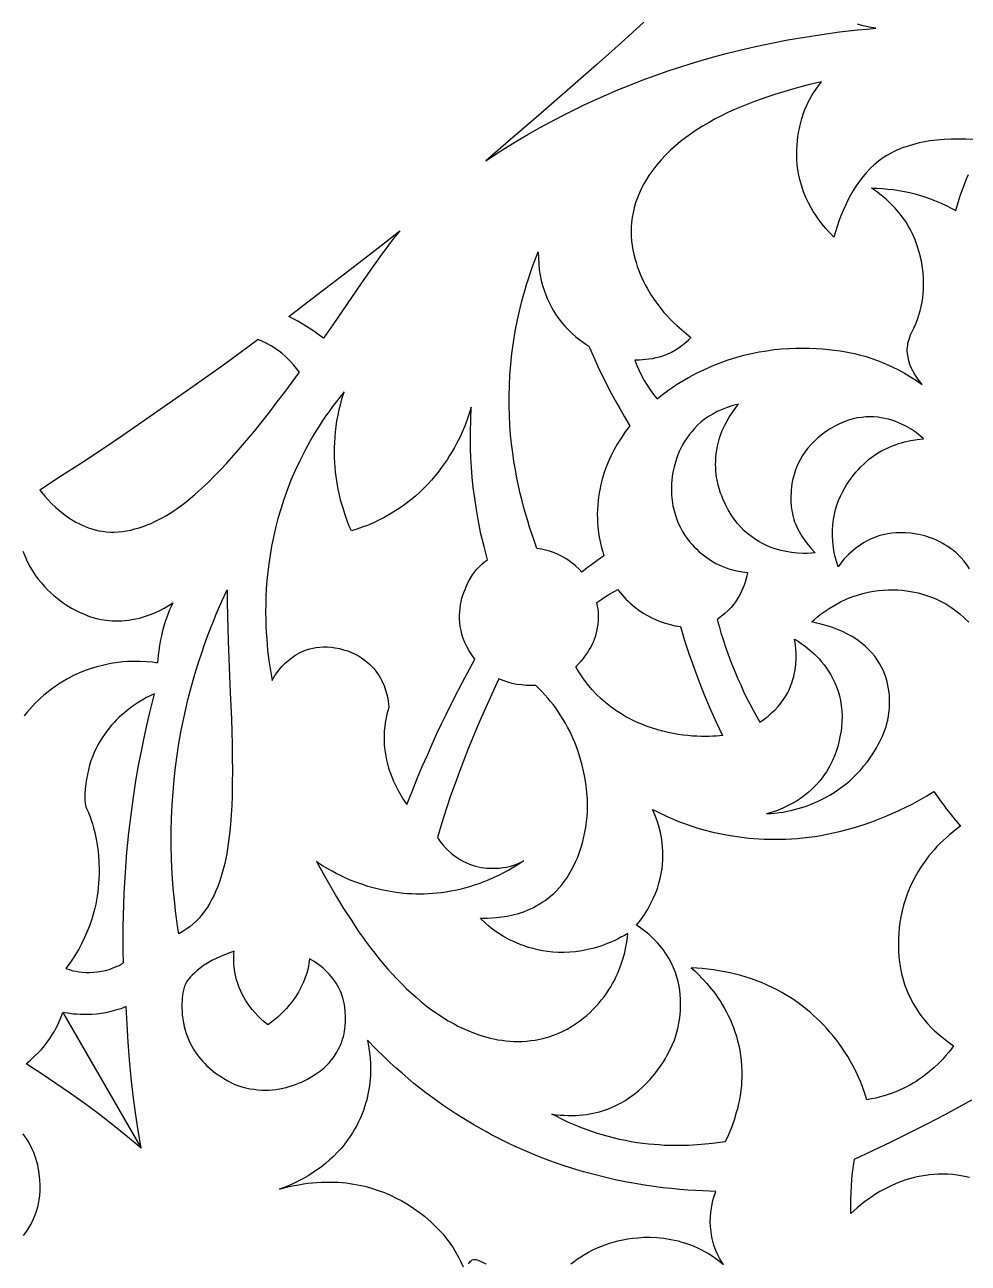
# Model space of a CAD drawing. Extents: x -570 to 570, y -570 to 570.
# Drawn here: x 205.7 to 283.7, y -382.6 to -280.2 of the extents above; entities that cross this region are included whole.
import ezdxf

# ---------------------------------------------------------------- set-up
doc = ezdxf.new("R2010")
doc.units = 0
doc.layers.add('LAYER_1', color=18, linetype='CONTINUOUS')
doc.layers.add('LAYER_2', color=174, linetype='CONTINUOUS')

msp = doc.modelspace()

# ---------------------------------------------------------------- linework, layer by layer
at = {"layer": 'LAYER_1'}
for points in [[(256.9, -280.01), (255.03, -281.71), (253, -283.52), (250.8, -285.46), (248.43, -287.52), (245.9, -289.7), (243.84, -291.46), (244.87, -290.78), (245.44, -290.42), (246.04, -290.05), (246.67, -289.67), (247.33, -289.28), (248.03, -288.88), (248.76, -288.48), (249.52, -288.07), (250.31, -287.66), (251.14, -287.25), (251.99, -286.83), (252.89, -286.42), (253.81, -286.01), (254.76, -285.6), (255.75, -285.2), (256.78, -284.8), (257.83, -284.41), (258.92, -284.03), (260.04, -283.66), (261.19, -283.3), (262.38, -282.96), (263.6, -282.63), (264.85, -282.31), (266.14, -282.01), (267.46, -281.73), (268.81, -281.47), (270.2, -281.23), (271.62, -281.01), (273.07, -280.81), (274.56, -280.64), (275.32, -280.57), (276.08, -280.5), (275.68, -280.44), (275.29, -280.36), (274.92, -280.27), (274.55, -280.16)], [(284.1, -289.7), (283.51, -289.68), (282.91, -289.66), (282.32, -289.67), (281.72, -289.7), (281.13, -289.75), (280.54, -289.82), (279.96, -289.92), (279.67, -289.98), (279.38, -290.05), (279.1, -290.13), (278.82, -290.21), (278.55, -290.3), (278.28, -290.4), (278.01, -290.5), (277.75, -290.62), (277.49, -290.74), (277.24, -290.87), (277, -291.02), (276.76, -291.17), (276.52, -291.33), (276.3, -291.5), (275.95, -291.79), (275.62, -292.1), (275.3, -292.43), (275.01, -292.78), (274.73, -293.14), (274.46, -293.52), (274.21, -293.91), (273.98, -294.31), (273.76, -294.72), (273.56, -295.14), (273.37, -295.57), (273.19, -296), (273.03, -296.44), (272.88, -296.88), (272.74, -297.32), (272.62, -297.76), (272.38, -297.53), (272.16, -297.29), (271.95, -297.06), (271.75, -296.83), (271.56, -296.59), (271.39, -296.36), (271.22, -296.12), (271.06, -295.88), (270.91, -295.65), (270.77, -295.41), (270.51, -294.94), (270.29, -294.48), (270.11, -294.01), (269.95, -293.55), (269.82, -293.1), (269.72, -292.65), (269.64, -292.21), (269.59, -291.78), (269.56, -291.36), (269.54, -290.95), (269.55, -290.56), (269.57, -290.17), (269.6, -289.8), (269.64, -289.45), (269.7, -289.11), (269.76, -288.8), (269.82, -288.5), (269.97, -287.96), (270.11, -287.51), (270.24, -287.17), (270.4, -286.8), (270.52, -286.55), (270.65, -286.31), (270.79, -286.07), (270.94, -285.83), (271.25, -285.37), (271.58, -284.93), (270.5, -285.19), (269.39, -285.48), (268.84, -285.64), (268.28, -285.81), (267.72, -285.98), (267.16, -286.17), (266.6, -286.36), (266.04, -286.56), (265.49, -286.78), (264.94, -287), (264.4, -287.23), (263.86, -287.48), (263.33, -287.73), (262.81, -288), (262.3, -288.28), (261.8, -288.57), (261.32, -288.87), (260.84, -289.19), (260.38, -289.52), (259.94, -289.86), (259.51, -290.22), (259.1, -290.59), (258.7, -290.98), (258.33, -291.38), (257.97, -291.79), (257.64, -292.22), (257.33, -292.67), (257.05, -293.13), (256.91, -293.37), (256.78, -293.61), (256.66, -293.85), (256.55, -294.1), (256.38, -294.52), (256.23, -294.93), (256.11, -295.34), (256.02, -295.75), (255.95, -296.15), (255.9, -296.55), (255.87, -296.94), (255.86, -297.33), (255.87, -297.71), (255.9, -298.09), (255.94, -298.46), (256, -298.82), (256.07, -299.17), (256.16, -299.52), (256.26, -299.86), (256.36, -300.19), (256.48, -300.51), (256.61, -300.82), (256.74, -301.12), (256.88, -301.42), (257.02, -301.7), (257.17, -301.97), (257.47, -302.47), (257.76, -302.93), (258.06, -303.34), (258.33, -303.69), (258.57, -303.98), (258.83, -304.26), (259.09, -304.54), (259.36, -304.81), (259.63, -305.07), (260.2, -305.57), (260.79, -306.06), (260.63, -306.22), (260.48, -306.38), (260.32, -306.52), (260.16, -306.66), (260, -306.78), (259.84, -306.9), (259.51, -307.11), (259.18, -307.29), (258.85, -307.44), (258.53, -307.57), (258.21, -307.67), (257.9, -307.75), (257.6, -307.82), (257.31, -307.86), (257.04, -307.89), (256.55, -307.93), (256.15, -307.94), (256.32, -308.37), (256.51, -308.79), (256.72, -309.2), (256.94, -309.61), (257.18, -310.01), (257.44, -310.39), (257.71, -310.76), (258, -311.12), (258.32, -310.87), (258.64, -310.63), (258.97, -310.39), (259.29, -310.17), (259.62, -309.95), (259.94, -309.75), (260.27, -309.55), (260.6, -309.36), (261.25, -309.01), (261.91, -308.69), (262.57, -308.4), (263.22, -308.14), (263.87, -307.91), (264.52, -307.7), (265.17, -307.53), (265.81, -307.38), (266.44, -307.25), (267.07, -307.15), (267.68, -307.06), (268.29, -307), (268.88, -306.96), (269.47, -306.94), (270.04, -306.93), (270.6, -306.94), (271.14, -306.96), (271.67, -306.99), (272.17, -307.04), (272.67, -307.1), (273.14, -307.17), (273.59, -307.24), (274.02, -307.33), (274.43, -307.42), (274.81, -307.51), (275.17, -307.61), (275.51, -307.71), (275.82, -307.81), (276.36, -308.01), (276.89, -308.23), (277.42, -308.47), (277.94, -308.73), (278.45, -309.01), (278.95, -309.3), (279.44, -309.61), (279.92, -309.93), (279.8, -309.81), (279.68, -309.66), (279.55, -309.48), (279.41, -309.28), (279.27, -309.06), (279.14, -308.82), (279.01, -308.56), (278.9, -308.28), (278.81, -307.99), (278.74, -307.68), (278.71, -307.53), (278.7, -307.37), (278.68, -307.2), (278.68, -307.04), (278.69, -306.87), (278.71, -306.7), (278.73, -306.53), (278.77, -306.36), (278.82, -306.19), (278.88, -306.02), (278.95, -305.84), (279.03, -305.67), (279.22, -305.3), (279.38, -304.93), (279.52, -304.57), (279.64, -304.21), (279.75, -303.85), (279.83, -303.49), (279.9, -303.14), (279.96, -302.78), (280, -302.44), (280.02, -302.1), (280.03, -301.76), (280.03, -301.43), (280.02, -301.1), (280, -300.78), (279.96, -300.46), (279.92, -300.16), (279.87, -299.86), (279.81, -299.56), (279.74, -299.28), (279.67, -299.01), (279.5, -298.48), (279.32, -298), (279.14, -297.56), (278.95, -297.17), (278.76, -296.82), (278.58, -296.53), (278.29, -296.12), (277.98, -295.72), (277.65, -295.35), (277.29, -294.98), (276.92, -294.64), (276.53, -294.31), (276.13, -294), (275.72, -293.72), (276.17, -293.72), (276.63, -293.75), (277.08, -293.79), (277.53, -293.84), (277.99, -293.91), (278.44, -293.99), (278.89, -294.09), (279.33, -294.2), (279.77, -294.32), (280.21, -294.46), (280.64, -294.62), (281.07, -294.78), (281.49, -294.96), (281.9, -295.15), (282.31, -295.36), (282.7, -295.57), (282.8, -295.19), (282.92, -294.81), (283.03, -294.44), (283.16, -294.06), (283.29, -293.69), (283.44, -293.32), (283.58, -292.95), (283.74, -292.59)], [(283.83, -325.17), (283.69, -324.96), (283.55, -324.76), (283.35, -324.51), (283.14, -324.27), (282.93, -324.06), (282.71, -323.85), (282.49, -323.66), (282.26, -323.49), (282.03, -323.32), (281.79, -323.18), (281.56, -323.04), (281.32, -322.92), (281.08, -322.8), (280.84, -322.7), (280.6, -322.61), (280.36, -322.53), (280.12, -322.46), (279.88, -322.4), (279.64, -322.35), (279.41, -322.31), (278.96, -322.24), (278.53, -322.21), (278.12, -322.2), (277.74, -322.21), (277.39, -322.24), (277.08, -322.28), (276.82, -322.33), (276.42, -322.43), (276.04, -322.56), (275.69, -322.7), (275.36, -322.86), (275.05, -323.03), (274.77, -323.22), (274.5, -323.4), (274.26, -323.6), (274.03, -323.79), (273.83, -323.99), (273.64, -324.18), (273.47, -324.36), (273.19, -324.71), (272.96, -325), (272.87, -324.72), (272.79, -324.46), (272.73, -324.19), (272.67, -323.93), (272.62, -323.67), (272.57, -323.42), (272.52, -322.92), (272.49, -322.44), (272.49, -321.98), (272.52, -321.53), (272.57, -321.1), (272.65, -320.68), (272.75, -320.28), (272.86, -319.9), (273, -319.53), (273.15, -319.18), (273.31, -318.85), (273.48, -318.53), (273.66, -318.23), (273.84, -317.95), (274.04, -317.68), (274.23, -317.43), (274.42, -317.19), (274.62, -316.98), (274.81, -316.78), (275.16, -316.43), (275.48, -316.15), (275.74, -315.94), (276.04, -315.73), (276.26, -315.59), (276.49, -315.46), (276.72, -315.33), (276.96, -315.22), (277.2, -315.11), (277.45, -315.01), (277.69, -314.92), (277.95, -314.83), (278.2, -314.76), (278.46, -314.69), (278.98, -314.57), (279.5, -314.48), (280.02, -314.42), (279.81, -314.23), (279.6, -314.06), (279.32, -313.86), (278.99, -313.64), (278.6, -313.41), (278.38, -313.29), (278.15, -313.18), (277.91, -313.08), (277.66, -312.98), (277.39, -312.89), (277.12, -312.81), (276.83, -312.74), (276.53, -312.69), (276.23, -312.65), (275.91, -312.62), (275.58, -312.61), (275.25, -312.62), (274.91, -312.66), (274.55, -312.71), (274.2, -312.79), (273.83, -312.9), (273.46, -313.03), (273.08, -313.19), (272.7, -313.39), (272.31, -313.61), (271.93, -313.86), (271.57, -314.13), (271.25, -314.39), (270.95, -314.67), (270.68, -314.95), (270.44, -315.24), (270.22, -315.53), (270.03, -315.82), (269.85, -316.12), (269.7, -316.41), (269.56, -316.71), (269.45, -317), (269.35, -317.29), (269.27, -317.58), (269.2, -317.86), (269.15, -318.14), (269.11, -318.41), (269.08, -318.67), (269.07, -318.92), (269.06, -319.17), (269.06, -319.62), (269.09, -320.01), (269.13, -320.34), (269.18, -320.61), (269.24, -320.88), (269.3, -321.09), (269.37, -321.3), (269.46, -321.5), (269.54, -321.7), (269.64, -321.9), (269.74, -322.1), (269.97, -322.48), (270.22, -322.84), (270.49, -323.2), (270.77, -323.53), (271.07, -323.85), (270.75, -323.88), (270.44, -323.9), (270.06, -323.9), (269.61, -323.87), (269.36, -323.85), (269.1, -323.82), (268.82, -323.78), (268.54, -323.72), (268.25, -323.66), (267.95, -323.57), (267.65, -323.48), (267.34, -323.37), (267.03, -323.24), (266.72, -323.09), (266.41, -322.92), (266.11, -322.73), (265.8, -322.51), (265.5, -322.28), (265.21, -322.02), (264.92, -321.73), (264.64, -321.42), (264.38, -321.07), (264.12, -320.7), (263.88, -320.3), (263.65, -319.87), (263.44, -319.4), (263.34, -319.15), (263.25, -318.92), (263.15, -318.61), (263.05, -318.25), (262.96, -317.83), (262.92, -317.6), (262.89, -317.36), (262.87, -317.1), (262.85, -316.84), (262.84, -316.56), (262.85, -316.27), (262.86, -315.98), (262.89, -315.67), (262.94, -315.36), (263, -315.04), (263.07, -314.71), (263.17, -314.38), (263.28, -314.04), (263.42, -313.7), (263.58, -313.35), (263.76, -313), (263.97, -312.64), (264.2, -312.28), (264.46, -311.92), (264.74, -311.56), (264.26, -311.68), (263.8, -311.83), (263.38, -312), (262.98, -312.18), (262.6, -312.38), (262.25, -312.6), (261.93, -312.82), (261.63, -313.06), (261.35, -313.31), (261.09, -313.57), (260.86, -313.84), (260.64, -314.11), (260.45, -314.38), (260.27, -314.66), (260.11, -314.93), (259.97, -315.21), (259.84, -315.48), (259.73, -315.75), (259.63, -316.01), (259.54, -316.27), (259.4, -316.75), (259.31, -317.18), (259.24, -317.55), (259.21, -317.84), (259.18, -318.16), (259.18, -318.64), (259.2, -319.1), (259.25, -319.54), (259.31, -319.96), (259.4, -320.36), (259.51, -320.74), (259.63, -321.1), (259.78, -321.45), (259.93, -321.77), (260.1, -322.08), (260.28, -322.37), (260.47, -322.64), (260.66, -322.89), (260.87, -323.13), (261.07, -323.36), (261.28, -323.56), (261.49, -323.76), (261.71, -323.94), (261.91, -324.1), (262.12, -324.25), (262.51, -324.51), (262.87, -324.72), (263.19, -324.88), (263.44, -324.99), (263.72, -325.1), (263.93, -325.17), (264.15, -325.24), (264.59, -325.34), (265.04, -325.43), (265.48, -325.49), (265.4, -325.85), (265.28, -326.27), (265.2, -326.51), (265.1, -326.76), (264.99, -327.02), (264.86, -327.28), (264.71, -327.55), (264.54, -327.82), (264.35, -328.09), (264.13, -328.36), (263.88, -328.62), (263.61, -328.87), (263.31, -329.12), (262.97, -329.35), (263.12, -329.9), (263.28, -330.46), (263.46, -331.01), (263.64, -331.55), (263.82, -332.1), (264.02, -332.64), (264.23, -333.18), (264.45, -333.72), (264.67, -334.25), (264.91, -334.77), (265.15, -335.3), (265.4, -335.82), (265.66, -336.33), (265.93, -336.84), (266.21, -337.34), (266.49, -337.84), (266.85, -337.6), (267.18, -337.34), (267.47, -337.08), (267.75, -336.82), (268, -336.55), (268.22, -336.27), (268.42, -336), (268.61, -335.72), (268.77, -335.44), (268.91, -335.16), (269.03, -334.88), (269.14, -334.6), (269.23, -334.33), (269.3, -334.06), (269.36, -333.8), (269.41, -333.54), (269.45, -333.29), (269.48, -333.04), (269.5, -332.58), (269.5, -332.17), (269.48, -331.8), (269.44, -331.49), (269.4, -331.25), (269.36, -330.99), (269.65, -331.16), (269.91, -331.33), (270.23, -331.56), (270.6, -331.86), (270.79, -332.02), (270.99, -332.21), (271.19, -332.41), (271.39, -332.62), (271.6, -332.85), (271.8, -333.1), (271.99, -333.37), (272.18, -333.64), (272.36, -333.94), (272.53, -334.25), (272.69, -334.58), (272.83, -334.93), (272.96, -335.29), (273.07, -335.67), (273.16, -336.06), (273.22, -336.47), (273.27, -336.9), (273.29, -337.35), (273.28, -337.82), (273.23, -338.3), (273.2, -338.55), (273.16, -338.8), (273.11, -339.06), (273.06, -339.32), (273, -339.6), (272.93, -339.86), (272.83, -340.19), (272.69, -340.57), (272.5, -341), (272.4, -341.22), (272.27, -341.46), (272.14, -341.7), (271.99, -341.94), (271.82, -342.19), (271.64, -342.44), (271.44, -342.69), (271.22, -342.94), (270.99, -343.19), (270.74, -343.44), (270.47, -343.68), (270.17, -343.91), (269.86, -344.14), (269.53, -344.36), (269.17, -344.57), (268.79, -344.77), (268.39, -344.96), (267.96, -345.13), (267.5, -345.29), (267.03, -345.43), (267.38, -345.4), (267.73, -345.37), (268.08, -345.32), (268.41, -345.27), (268.74, -345.2), (269.05, -345.14), (269.36, -345.06), (269.67, -344.98), (269.96, -344.89), (270.25, -344.8), (270.53, -344.7), (270.8, -344.59), (271.32, -344.37), (271.82, -344.13), (272.28, -343.87), (272.72, -343.59), (273.14, -343.31), (273.52, -343.01), (273.89, -342.71), (274.22, -342.4), (274.54, -342.08), (274.83, -341.77), (275.1, -341.45), (275.35, -341.14), (275.57, -340.83), (275.78, -340.53), (275.96, -340.24), (276.13, -339.96), (276.28, -339.69), (276.41, -339.44), (276.63, -338.99), (276.78, -338.63), (276.92, -338.23), (277, -337.94), (277.06, -337.67), (277.13, -337.32), (277.18, -336.91), (277.2, -336.68), (277.21, -336.44), (277.22, -336.19), (277.21, -335.93), (277.2, -335.66), (277.17, -335.38), (277.13, -335.09), (277.08, -334.8), (277.01, -334.5), (276.93, -334.2), (276.82, -333.9), (276.7, -333.6), (276.56, -333.3), (276.39, -332.99), (276.2, -332.7), (275.99, -332.4), (275.75, -332.11), (275.48, -331.83), (275.19, -331.55), (274.86, -331.28), (274.5, -331.02), (274.11, -330.77), (273.73, -330.56), (273.33, -330.36), (272.92, -330.19), (272.5, -330.03), (272.07, -329.89), (271.64, -329.76), (271.21, -329.65), (270.78, -329.56), (271.02, -329.35), (271.26, -329.15), (271.49, -328.96), (271.73, -328.78), (271.97, -328.61), (272.21, -328.46), (272.68, -328.17), (273.16, -327.91), (273.63, -327.69), (274.09, -327.5), (274.55, -327.34), (275, -327.21), (275.44, -327.1), (275.88, -327.02), (276.3, -326.96), (276.72, -326.93), (277.12, -326.91), (277.52, -326.91), (277.9, -326.92), (278.26, -326.95), (278.61, -326.99), (278.95, -327.05), (279.27, -327.11), (279.57, -327.17), (279.85, -327.24), (280.35, -327.4), (280.77, -327.54), (281.09, -327.68), (281.43, -327.84), (281.65, -327.95), (281.86, -328.07), (282.27, -328.33), (282.66, -328.61), (283.04, -328.92), (283.4, -329.24), (283.75, -329.59)], [(205.6, -323.71), (205.77, -324.16), (205.96, -324.58), (206.17, -324.97), (206.39, -325.35), (206.62, -325.7), (206.87, -326.03), (207.12, -326.34), (207.38, -326.63), (207.64, -326.91), (207.9, -327.16), (208.16, -327.39), (208.42, -327.61), (208.68, -327.8), (208.93, -327.98), (209.17, -328.14), (209.62, -328.42), (210.01, -328.63), (210.33, -328.79), (210.68, -328.93), (210.9, -329.02), (211.11, -329.1), (211.37, -329.19), (211.69, -329.27), (212.07, -329.35), (212.49, -329.42), (212.72, -329.44), (212.96, -329.46), (213.21, -329.47), (213.47, -329.47), (213.74, -329.46), (214.02, -329.44), (214.31, -329.41), (214.61, -329.37), (214.92, -329.31), (215.23, -329.24), (215.55, -329.15), (215.88, -329.04), (216.22, -328.92), (216.56, -328.77), (216.9, -328.61), (217.26, -328.43), (217.61, -328.22), (217.98, -327.99), (217.84, -328.28), (217.72, -328.57), (217.6, -328.87), (217.49, -329.17), (217.38, -329.48), (217.28, -329.79), (217.2, -330.1), (217.11, -330.41), (217.04, -330.72), (216.97, -331.04), (216.91, -331.35), (216.86, -331.67), (216.82, -331.99), (216.78, -332.31), (216.75, -332.63), (216.73, -332.95), (216.57, -332.93), (216.27, -332.89), (215.83, -332.85), (215.27, -332.82), (214.95, -332.82), (214.61, -332.82), (214.25, -332.84), (213.86, -332.87), (213.46, -332.91), (213.04, -332.97), (212.61, -333.05), (212.16, -333.15), (211.7, -333.27), (211.23, -333.41), (210.75, -333.58), (210.27, -333.77), (209.78, -334), (209.29, -334.25), (208.8, -334.54), (208.55, -334.69), (208.31, -334.86), (208.06, -335.03), (207.82, -335.22), (207.58, -335.41), (207.33, -335.61), (207.09, -335.82), (206.86, -336.05), (206.62, -336.28), (206.39, -336.52), (206.16, -336.78), (205.93, -337.04), (205.7, -337.32)], [(250.88, -382.6), (251.14, -382.4), (251.42, -382.2), (251.71, -382.01), (252.01, -381.83), (252.33, -381.65), (252.65, -381.48), (252.99, -381.32), (253.34, -381.17), (253.7, -381.03), (254.08, -380.9), (254.47, -380.78), (254.87, -380.68), (255.19, -380.61), (255.56, -380.54), (255.97, -380.48), (256.42, -380.44), (256.91, -380.41), (257.43, -380.41), (257.98, -380.43), (258.26, -380.45), (258.55, -380.49), (258.84, -380.53), (259.14, -380.58), (259.44, -380.64), (259.74, -380.71), (260.05, -380.8), (260.36, -380.89), (260.67, -381), (260.99, -381.12), (261.3, -381.26), (261.61, -381.41), (261.93, -381.57), (262.24, -381.76), (262.56, -381.95), (262.87, -382.17), (263.18, -382.4), (263.48, -382.65), (263.33, -382.42), (263.2, -382.19), (263.08, -381.97), (262.97, -381.74), (262.87, -381.51), (262.78, -381.28), (262.7, -381.06), (262.63, -380.83), (262.58, -380.61), (262.53, -380.39), (262.49, -380.17), (262.46, -379.95), (262.42, -379.53), (262.4, -379.12), (262.41, -378.73), (262.45, -378.35), (262.49, -378), (262.55, -377.67), (262.62, -377.36), (262.7, -377.08), (262.85, -376.63), (261.76, -376.58), (261.17, -376.55), (260.54, -376.51), (259.88, -376.46), (259.19, -376.39), (258.48, -376.31), (257.74, -376.22), (256.97, -376.1), (256.18, -375.97), (255.37, -375.82), (254.53, -375.65), (253.67, -375.45), (252.8, -375.23), (251.91, -374.99), (251, -374.72), (250.08, -374.42), (249.15, -374.09), (248.2, -373.73), (247.25, -373.33), (246.28, -372.9), (245.8, -372.68), (245.31, -372.44), (244.82, -372.19), (244.33, -371.94), (243.84, -371.67), (243.35, -371.4), (242.85, -371.12), (242.36, -370.82), (241.86, -370.52), (241.37, -370.2), (240.87, -369.88), (240.38, -369.54), (239.88, -369.19), (239.39, -368.83), (238.9, -368.46), (238.4, -368.08), (237.91, -367.69), (237.42, -367.28), (236.93, -366.86), (236.44, -366.43), (235.95, -365.99), (235.47, -365.53), (234.76, -364.84), (234.06, -364.13), (234.13, -364.44), (234.19, -364.79), (234.24, -365.18), (234.29, -365.6), (234.32, -366.06), (234.32, -366.55), (234.31, -367.06), (234.26, -367.6), (234.23, -367.88), (234.19, -368.16), (234.14, -368.45), (234.08, -368.74), (234.01, -369.04), (233.92, -369.34), (233.83, -369.64), (233.73, -369.94), (233.61, -370.25), (233.48, -370.55), (233.34, -370.86), (233.18, -371.17), (233.01, -371.48), (232.82, -371.79), (232.62, -372.1), (232.4, -372.41), (232.14, -372.76), (231.86, -373.09), (231.57, -373.41), (231.26, -373.72), (230.94, -374.02), (230.6, -374.31), (230.26, -374.58), (229.9, -374.84), (229.54, -375.09), (229.16, -375.32), (228.78, -375.55), (228.39, -375.75), (228, -375.94), (227.6, -376.12), (227.19, -376.29), (226.79, -376.43), (227.19, -376.32), (227.6, -376.22), (228, -376.13), (228.39, -376.06), (228.77, -376), (229.15, -375.94), (229.53, -375.9), (229.89, -375.87), (230.26, -375.85), (230.61, -375.84), (230.96, -375.84), (231.31, -375.84), (231.64, -375.86), (231.97, -375.89), (232.3, -375.92), (232.62, -375.96), (232.93, -376.01), (233.24, -376.06), (233.54, -376.13), (233.84, -376.19), (234.41, -376.35), (234.96, -376.53), (235.48, -376.72), (235.98, -376.94), (236.45, -377.17), (236.9, -377.4), (237.32, -377.65), (237.72, -377.9), (238.1, -378.16), (238.44, -378.42), (238.77, -378.67), (239.06, -378.92), (239.34, -379.16), (239.58, -379.4), (240, -379.82), (240.32, -380.16), (240.53, -380.42), (240.63, -380.56), (240.89, -380.91), (241.14, -381.28), (241.37, -381.66), (241.58, -382.05), (241.78, -382.44), (241.97, -382.85)], [(283.82, -375.47), (283.27, -375.35), (282.79, -375.28), (282.41, -375.23), (282.01, -375.2), (281.62, -375.2), (281.24, -375.2), (280.88, -375.22), (280.52, -375.26), (280.17, -375.3), (279.83, -375.36), (279.49, -375.42), (279.17, -375.5), (278.86, -375.58), (278.55, -375.67), (278.25, -375.78), (277.96, -375.88), (277.69, -376), (277.41, -376.12), (276.9, -376.37), (276.42, -376.63), (275.97, -376.91), (275.56, -377.19), (275.18, -377.46), (274.84, -377.73), (274.53, -377.98), (274.02, -378.43), (274.01, -377.87), (274.02, -377.3), (274.03, -376.74), (274.06, -376.18), (274.1, -375.62), (274.16, -375.06), (274.23, -374.5), (274.31, -373.95), (275.83, -373.24), (277.34, -372.53), (278.84, -371.79), (280.33, -371.04), (281.81, -370.26), (282.55, -369.86), (283.28, -369.45), (284, -369.04)], [(205.58, -371.85), (205.76, -372.1), (205.93, -372.34), (206.08, -372.6), (206.22, -372.85), (206.34, -373.11), (206.46, -373.37), (206.56, -373.63), (206.64, -373.88), (206.72, -374.14), (206.79, -374.4), (206.84, -374.66), (206.89, -374.91), (206.92, -375.16), (206.97, -375.65), (206.99, -376.11), (206.99, -376.55), (206.96, -376.96), (206.91, -377.32), (206.86, -377.65), (206.79, -377.93), (206.69, -378.27), (206.57, -378.59), (206.44, -378.9), (206.3, -379.2), (206.15, -379.49), (205.98, -379.76), (205.81, -380.02), (205.62, -380.27)], [(242.43, -382.6), (242.49, -382.5), (242.55, -382.41), (242.64, -382.34), (242.73, -382.28), (242.85, -382.25), (242.98, -382.25), (243.04, -382.25), (243.13, -382.28), (243.26, -382.33), (243.43, -382.4), (243.63, -382.49), (243.86, -382.61)]]:
    msp.add_lwpolyline(points, dxfattribs=at)
for points in [[(236.73, -297.24), (236.3, -297.77), (235.89, -298.31), (235.08, -299.4), (234.28, -300.51), (233.51, -301.63), (231.98, -303.88), (231.21, -305), (230.43, -306.12), (230.09, -305.86), (229.75, -305.61), (229.4, -305.37), (229.04, -305.15), (228.68, -304.93), (228.31, -304.71), (227.94, -304.51), (227.57, -304.31), (229.87, -302.57), (232.17, -300.81), (234.46, -299.04), (235.6, -298.14)], [(248.18, -298.98), (248.19, -299.49), (248.22, -299.98), (248.27, -300.46), (248.34, -300.91), (248.43, -301.34), (248.54, -301.76), (248.66, -302.15), (248.8, -302.53), (248.94, -302.89), (249.1, -303.23), (249.27, -303.55), (249.44, -303.85), (249.62, -304.14), (249.81, -304.41), (250, -304.66), (250.19, -304.9), (250.38, -305.12), (250.57, -305.32), (250.76, -305.52), (250.95, -305.69), (251.3, -306), (251.62, -306.26), (252.12, -306.61), (252.28, -306.72), (252.36, -306.78), (252.39, -306.84), (252.45, -306.95), (252.61, -307.33), (252.86, -307.89), (253.2, -308.64), (253.65, -309.56), (253.91, -310.09), (254.21, -310.66), (254.54, -311.27), (254.91, -311.93), (255.31, -312.62), (255.75, -313.35), (255.37, -313.86), (255.02, -314.37), (254.71, -314.87), (254.43, -315.37), (254.19, -315.87), (253.97, -316.35), (253.78, -316.83), (253.61, -317.3), (253.47, -317.76), (253.36, -318.2), (253.26, -318.64), (253.19, -319.07), (253.13, -319.49), (253.1, -319.89), (253.07, -320.28), (253.06, -320.65), (253.07, -321.01), (253.08, -321.35), (253.11, -321.68), (253.14, -321.99), (253.22, -322.55), (253.32, -323.04), (253.42, -323.45), (253.51, -323.76), (253.58, -323.98), (253.61, -324.1), (253.14, -324.42), (252.68, -324.75), (252.22, -325.09), (251.78, -325.44), (251.55, -325.2), (251.26, -324.93), (251.09, -324.79), (250.9, -324.64), (250.7, -324.49), (250.48, -324.35), (250.24, -324.21), (249.99, -324.07), (249.72, -323.94), (249.43, -323.82), (249.12, -323.71), (248.79, -323.62), (248.44, -323.54), (248.07, -323.48), (247.78, -322.66), (247.47, -321.73), (247.31, -321.22), (247.15, -320.69), (246.99, -320.13), (246.84, -319.55), (246.69, -318.95), (246.55, -318.32), (246.41, -317.67), (246.29, -317), (246.17, -316.3), (246.07, -315.58), (245.98, -314.85), (245.9, -314.09), (245.84, -313.31), (245.8, -312.52), (245.78, -311.71), (245.78, -310.87), (245.8, -310.02), (245.84, -309.16), (245.91, -308.28), (246.01, -307.38), (246.13, -306.47), (246.28, -305.54), (246.47, -304.6), (246.69, -303.64), (246.81, -303.16), (246.94, -302.67), (247.07, -302.19), (247.22, -301.69), (247.38, -301.2), (247.54, -300.7), (247.72, -300.2), (247.9, -299.7)], [(206.99, -318.67), (207.4, -319.17), (207.67, -319.46), (207.97, -319.77), (208.3, -320.09), (208.67, -320.41), (209.07, -320.72), (209.28, -320.88), (209.5, -321.03), (209.74, -321.17), (209.97, -321.31), (210.22, -321.44), (210.48, -321.56), (210.74, -321.68), (211.01, -321.78), (211.29, -321.87), (211.58, -321.95), (211.87, -322.02), (212.18, -322.07), (212.49, -322.11), (212.81, -322.13), (213.13, -322.14), (213.47, -322.12), (213.81, -322.09), (214.16, -322.04), (214.51, -321.97), (214.85, -321.88), (215.19, -321.79), (215.53, -321.67), (215.86, -321.55), (216.19, -321.42), (216.51, -321.27), (216.83, -321.11), (217.15, -320.94), (217.46, -320.76), (217.77, -320.58), (218.07, -320.38), (218.37, -320.17), (218.66, -319.96), (218.96, -319.74), (219.24, -319.51), (219.81, -319.04), (220.36, -318.54), (220.9, -318.03), (221.43, -317.5), (221.94, -316.97), (222.44, -316.43), (223.41, -315.35), (224.07, -314.58), (224.73, -313.79), (225.37, -313), (226, -312.2), (226.62, -311.38), (227.24, -310.57), (228.44, -308.92), (228.21, -308.61), (227.97, -308.32), (227.73, -308.06), (227.49, -307.81), (227.26, -307.59), (227.02, -307.39), (226.78, -307.2), (226.55, -307.04), (226.33, -306.89), (226.11, -306.75), (225.7, -306.52), (225.33, -306.35), (225.03, -306.22), (223.65, -307.24), (222.27, -308.25), (220.88, -309.25), (219.48, -310.24), (216.67, -312.21), (213.85, -314.15), (212.15, -315.3), (210.43, -316.43), (208.71, -317.55)], [(232.74, -322.03), (232.57, -321.64), (232.4, -321.2), (232.22, -320.7), (232.05, -320.16), (231.88, -319.57), (231.73, -318.94), (231.66, -318.6), (231.59, -318.26), (231.53, -317.91), (231.48, -317.54), (231.43, -317.17), (231.4, -316.78), (231.37, -316.39), (231.35, -315.99), (231.34, -315.58), (231.35, -315.16), (231.36, -314.73), (231.39, -314.29), (231.43, -313.85), (231.48, -313.4), (231.55, -312.94), (231.64, -312.47), (231.74, -312), (231.86, -311.52), (231.99, -311.04), (232.14, -310.54), (231.82, -310.95), (231.5, -311.35), (231.19, -311.76), (230.9, -312.16), (230.61, -312.57), (230.33, -312.98), (230.07, -313.38), (229.81, -313.79), (229.56, -314.2), (229.33, -314.61), (229.1, -315.02), (228.88, -315.42), (228.47, -316.24), (228.09, -317.05), (227.75, -317.86), (227.44, -318.66), (227.15, -319.45), (226.9, -320.24), (226.67, -321.02), (226.48, -321.79), (226.3, -322.55), (226.15, -323.3), (226.02, -324.04), (225.92, -324.76), (225.83, -325.46), (225.76, -326.15), (225.71, -326.83), (225.68, -327.48), (225.66, -328.11), (225.65, -328.73), (225.66, -329.32), (225.68, -329.89), (225.7, -330.43), (225.74, -330.95), (225.78, -331.45), (225.82, -331.91), (225.93, -332.76), (226.05, -333.57), (226.2, -334.39), (226.31, -334.19), (226.42, -334), (226.57, -333.78), (226.77, -333.53), (227, -333.25), (227.27, -332.97), (227.43, -332.83), (227.59, -332.69), (227.76, -332.55), (227.95, -332.42), (228.14, -332.29), (228.35, -332.17), (228.57, -332.06), (228.8, -331.96), (229.04, -331.87), (229.3, -331.79), (229.56, -331.72), (229.84, -331.67), (230.12, -331.64), (230.43, -331.62), (230.74, -331.63), (231.06, -331.65), (231.4, -331.7), (231.75, -331.77), (232.1, -331.86), (232.44, -331.96), (232.75, -332.08), (233.04, -332.22), (233.32, -332.36), (233.58, -332.52), (233.81, -332.69), (234.03, -332.86), (234.24, -333.04), (234.43, -333.23), (234.6, -333.42), (234.76, -333.62), (234.9, -333.82), (235.03, -334.02), (235.15, -334.22), (235.26, -334.43), (235.35, -334.62), (235.44, -334.82), (235.57, -335.2), (235.68, -335.55), (235.75, -335.87), (235.79, -336.14), (235.82, -336.35), (235.83, -336.58), (235.77, -336.83), (235.7, -337.07), (235.63, -337.36), (235.56, -337.72), (235.5, -338.14), (235.46, -338.61), (235.45, -338.87), (235.44, -339.13), (235.45, -339.41), (235.46, -339.7), (235.49, -340), (235.52, -340.31), (235.58, -340.63), (235.64, -340.96), (235.72, -341.3), (235.82, -341.65), (235.94, -342), (236.07, -342.36), (236.22, -342.73), (236.4, -343.1), (236.6, -343.48), (236.82, -343.87), (237.06, -344.26), (237.33, -344.65), (237.76, -343.56), (238.18, -342.51), (238.6, -341.51), (239.02, -340.56), (239.42, -339.65), (239.81, -338.79), (240.2, -337.98), (240.57, -337.21), (241.27, -335.81), (241.9, -334.58), (242.93, -332.64), (242.68, -332.29), (242.46, -331.94), (242.28, -331.6), (242.12, -331.26), (241.99, -330.92), (241.88, -330.58), (241.8, -330.26), (241.74, -329.93), (241.7, -329.61), (241.68, -329.3), (241.68, -329), (241.69, -328.7), (241.72, -328.41), (241.77, -328.14), (241.82, -327.87), (241.88, -327.61), (241.96, -327.36), (242.04, -327.12), (242.13, -326.89), (242.22, -326.67), (242.4, -326.28), (242.59, -325.95), (242.76, -325.67), (242.91, -325.46), (243.08, -325.24), (243.29, -325.01), (243.51, -324.8), (243.74, -324.6), (243.98, -324.42), (243.7, -323.33), (243.45, -322.27), (243.24, -321.26), (243.07, -320.28), (242.93, -319.34), (242.81, -318.44), (242.73, -317.59), (242.66, -316.77), (242.62, -315.99), (242.59, -315.26), (242.58, -314.57), (242.58, -313.93), (242.6, -312.78), (242.65, -311.81), (242.51, -312.26), (242.34, -312.76), (242.13, -313.3), (241.89, -313.89), (241.75, -314.2), (241.59, -314.51), (241.43, -314.83), (241.25, -315.16), (241.06, -315.49), (240.86, -315.82), (240.65, -316.16), (240.42, -316.5), (240.17, -316.84), (239.91, -317.18), (239.64, -317.51), (239.35, -317.85), (239.05, -318.18), (238.72, -318.51), (238.39, -318.84), (238.03, -319.16), (237.66, -319.47), (237.26, -319.77), (236.85, -320.07), (236.42, -320.36), (235.98, -320.63), (235.51, -320.9), (235.02, -321.15), (234.51, -321.39), (234.08, -321.58), (233.63, -321.74), (233.19, -321.89)], [(222.48, -326.9), (222.48, -327.96), (222.5, -329.03), (222.52, -330.1), (222.55, -331.16), (222.64, -333.3), (222.73, -335.43), (222.82, -337.56), (222.85, -338.63), (222.88, -339.7), (222.9, -340.76), (222.91, -341.83), (222.9, -342.89), (222.88, -343.96), (222.86, -344.72), (222.81, -345.5), (222.76, -346.3), (222.68, -347.11), (222.57, -347.91), (222.51, -348.32), (222.44, -348.72), (222.36, -349.12), (222.27, -349.52), (222.18, -349.91), (222.07, -350.3), (221.96, -350.68), (221.83, -351.05), (221.7, -351.42), (221.55, -351.78), (221.39, -352.13), (221.22, -352.47), (221.04, -352.8), (220.84, -353.12), (220.63, -353.43), (220.41, -353.72), (220.18, -354), (219.93, -354.27), (219.66, -354.51), (219.38, -354.75), (219.08, -354.96), (218.77, -355.16), (218.47, -355.33), (218.37, -354.69), (218.28, -354.05), (218.21, -353.42), (218.14, -352.8), (218.02, -351.57), (217.93, -350.37), (217.88, -349.18), (217.85, -348.02), (217.85, -346.88), (217.88, -345.77), (217.92, -344.68), (218, -343.62), (218.09, -342.58), (218.2, -341.56), (218.34, -340.57), (218.49, -339.61), (218.65, -338.67), (218.83, -337.76), (219.02, -336.87), (219.23, -336.01), (219.44, -335.18), (219.66, -334.37), (219.89, -333.59), (220.13, -332.84), (220.37, -332.12), (220.61, -331.42), (220.85, -330.75), (221.1, -330.11), (221.34, -329.51), (221.58, -328.92), (222.04, -327.85)], [(251.28, -333.26), (251.51, -333.03), (251.72, -332.8), (251.91, -332.57), (252.09, -332.34), (252.25, -332.11), (252.39, -331.88), (252.52, -331.66), (252.64, -331.43), (252.74, -331.21), (252.83, -330.99), (252.9, -330.77), (252.97, -330.56), (253.02, -330.35), (253.06, -330.15), (253.12, -329.76), (253.15, -329.4), (253.16, -329.07), (253.15, -328.77), (253.12, -328.52), (253.06, -328.13), (253.02, -327.95), (253.44, -327.67), (253.87, -327.39), (254.31, -327.13), (254.75, -326.87), (254.91, -327.09), (255.08, -327.29), (255.25, -327.48), (255.43, -327.67), (255.6, -327.84), (255.78, -328.01), (256.14, -328.32), (256.5, -328.59), (256.86, -328.83), (257.22, -329.04), (257.58, -329.23), (257.93, -329.39), (258.27, -329.52), (258.59, -329.64), (258.9, -329.73), (259.19, -329.81), (259.46, -329.87), (259.71, -329.91), (259.93, -329.94), (260.28, -331.09), (260.66, -332.24), (261.06, -333.38), (261.48, -334.51), (261.93, -335.63), (262.39, -336.74), (262.88, -337.85), (263.4, -338.94), (263.16, -338.97), (262.89, -338.99), (262.61, -339.01), (262.31, -339.02), (261.99, -339.03), (261.65, -339.02), (261.29, -339.01), (260.92, -338.99), (260.54, -338.95), (260.15, -338.91), (259.74, -338.85), (259.33, -338.78), (258.91, -338.69), (258.48, -338.59), (258.05, -338.47), (257.62, -338.34), (257.18, -338.19), (256.74, -338.02), (256.3, -337.83), (255.87, -337.62), (255.43, -337.4), (255.01, -337.14), (254.58, -336.87), (254.17, -336.57), (253.76, -336.25), (253.37, -335.91), (252.98, -335.54), (252.61, -335.14), (252.25, -334.71), (252.08, -334.49), (251.91, -334.26), (251.75, -334.02), (251.58, -333.78), (251.43, -333.52)], [(255.58, -355.3), (255.3, -355.47), (255.01, -355.62), (254.73, -355.77), (254.45, -355.9), (254.17, -356.03), (253.89, -356.14), (253.62, -356.25), (253.35, -356.35), (252.81, -356.51), (252.29, -356.64), (251.77, -356.74), (251.27, -356.82), (250.78, -356.86), (250.31, -356.88), (249.84, -356.87), (249.39, -356.84), (248.96, -356.79), (248.54, -356.73), (248.14, -356.65), (247.75, -356.55), (247.38, -356.45), (247.03, -356.33), (246.7, -356.21), (246.38, -356.08), (246.09, -355.95), (245.81, -355.82), (245.32, -355.56), (244.92, -355.31), (244.62, -355.11), (244.3, -354.87), (244.06, -354.67), (243.83, -354.46), (243.38, -354.03), (243.66, -354.03), (243.99, -354.03), (244.35, -354.02), (244.74, -353.99), (245.16, -353.94), (245.61, -353.87), (246.07, -353.77), (246.55, -353.64), (246.79, -353.56), (247.04, -353.48), (247.28, -353.38), (247.53, -353.27), (247.78, -353.15), (248.02, -353.03), (248.27, -352.88), (248.51, -352.73), (248.75, -352.57), (248.99, -352.39), (249.23, -352.2), (249.46, -351.99), (249.68, -351.77), (249.9, -351.54), (250.12, -351.28), (250.33, -351.02), (250.41, -350.91), (250.54, -350.72), (250.72, -350.43), (250.94, -350.05), (251.17, -349.59), (251.3, -349.33), (251.42, -349.04), (251.53, -348.74), (251.65, -348.42), (251.76, -348.08), (251.86, -347.71), (251.96, -347.33), (252.04, -346.94), (252.11, -346.52), (252.17, -346.08), (252.22, -345.63), (252.24, -345.16), (252.25, -344.67), (252.24, -344.17), (252.21, -343.65), (252.15, -343.11), (252.07, -342.56), (251.96, -341.99), (251.82, -341.41), (251.65, -340.81), (251.45, -340.19), (251.22, -339.57), (251.08, -339.23), (250.93, -338.9), (250.78, -338.58), (250.61, -338.25), (250.43, -337.93), (250.25, -337.62), (250.06, -337.31), (249.86, -337.01), (249.65, -336.71), (249.43, -336.41), (249.2, -336.13), (248.97, -335.85), (248.73, -335.58), (248.48, -335.31), (248.23, -335.05), (247.97, -334.8), (247.58, -334.82), (247.19, -334.81), (246.8, -334.77), (246.42, -334.72), (246.04, -334.64), (245.66, -334.54), (245.29, -334.41), (244.93, -334.27), (244.48, -335.24), (243.95, -336.39), (243.36, -337.72), (243.04, -338.46), (242.71, -339.25), (242.37, -340.09), (242.02, -340.98), (241.67, -341.92), (241.31, -342.9), (240.94, -343.94), (240.58, -345.03), (240.21, -346.17), (239.85, -347.37), (240.06, -347.68), (240.29, -347.97), (240.52, -348.23), (240.76, -348.47), (241, -348.69), (241.25, -348.89), (241.5, -349.06), (241.75, -349.22), (242, -349.35), (242.25, -349.47), (242.5, -349.57), (242.75, -349.66), (243, -349.73), (243.24, -349.79), (243.48, -349.84), (243.71, -349.87), (243.94, -349.9), (244.16, -349.91), (244.57, -349.92), (244.95, -349.9), (245.28, -349.86), (245.56, -349.82), (245.78, -349.77), (246.01, -349.71), (246.26, -349.62), (246.51, -349.52), (247, -349.3), (246.58, -349.57), (246.16, -349.83), (245.74, -350.07), (245.32, -350.29), (244.91, -350.5), (244.5, -350.69), (244.09, -350.87), (243.69, -351.03), (243.28, -351.19), (242.89, -351.32), (242.49, -351.45), (242.1, -351.56), (241.71, -351.66), (241.33, -351.74), (240.95, -351.82), (240.57, -351.88), (240.2, -351.94), (239.83, -351.98), (239.47, -352.01), (239.11, -352.03), (238.76, -352.05), (238.41, -352.05), (238.07, -352.05), (237.73, -352.04), (237.39, -352.02), (237.07, -351.99), (236.43, -351.92), (235.81, -351.82), (235.22, -351.7), (234.65, -351.56), (234.11, -351.41), (233.59, -351.24), (233.11, -351.07), (232.65, -350.89), (232.23, -350.7), (231.83, -350.52), (231.47, -350.34), (231.14, -350.16), (230.85, -350), (230.36, -349.71), (230.03, -349.49), (229.86, -349.37), (230.4, -350.34), (230.95, -351.31), (231.52, -352.28), (232.1, -353.24), (232.71, -354.19), (233.34, -355.13), (233.66, -355.59), (233.99, -356.05), (234.33, -356.5), (234.67, -356.94), (235.02, -357.38), (235.38, -357.81), (235.74, -358.24), (236.11, -358.65), (236.49, -359.06), (236.88, -359.45), (237.27, -359.84), (237.67, -360.22), (238.08, -360.58), (238.5, -360.94), (238.93, -361.28), (239.37, -361.61), (239.82, -361.92), (240.27, -362.22), (240.74, -362.51), (241.22, -362.78), (241.54, -362.96), (241.92, -363.14), (242.35, -363.33), (242.83, -363.52), (243.35, -363.71), (243.63, -363.79), (243.92, -363.87), (244.22, -363.95), (244.52, -364.02), (244.84, -364.08), (245.16, -364.13), (245.49, -364.17), (245.82, -364.2), (246.16, -364.22), (246.51, -364.23), (246.86, -364.22), (247.22, -364.2), (247.58, -364.16), (247.94, -364.11), (248.31, -364.04), (248.68, -363.95), (249.05, -363.84), (249.43, -363.72), (249.8, -363.57), (250.18, -363.4), (250.56, -363.2), (250.93, -362.98), (251.27, -362.77), (251.59, -362.54), (251.9, -362.31), (252.19, -362.07), (252.46, -361.82), (252.73, -361.57), (252.97, -361.32), (253.2, -361.06), (253.42, -360.79), (253.63, -360.53), (253.82, -360.26), (254, -359.99), (254.17, -359.72), (254.32, -359.45), (254.47, -359.18), (254.6, -358.91), (254.73, -358.64), (254.84, -358.37), (255.04, -357.85), (255.2, -357.35), (255.33, -356.87), (255.43, -356.42), (255.5, -356.01), (255.55, -355.63)], [(213.91, -357.73), (213.89, -356.73), (213.89, -355.74), (213.89, -354.78), (213.91, -353.83), (213.93, -352.91), (213.97, -352.01), (214.01, -351.12), (214.07, -350.26), (214.13, -349.41), (214.19, -348.59), (214.27, -347.78), (214.35, -347), (214.53, -345.49), (214.73, -344.05), (214.94, -342.7), (215.16, -341.43), (215.39, -340.24), (215.62, -339.13), (215.85, -338.11), (216.07, -337.16), (216.48, -335.5), (216.17, -335.64), (215.82, -335.81), (215.45, -336.02), (215.05, -336.27), (214.63, -336.55), (214.2, -336.88), (213.98, -337.06), (213.77, -337.24), (213.55, -337.44), (213.34, -337.65), (213.13, -337.87), (212.92, -338.1), (212.72, -338.35), (212.52, -338.6), (212.33, -338.87), (212.14, -339.14), (211.96, -339.43), (211.79, -339.73), (211.63, -340.04), (211.49, -340.36), (211.35, -340.7), (211.22, -341.05), (211.11, -341.41), (211.01, -341.78), (210.93, -342.16), (210.86, -342.56), (210.78, -343.13), (210.74, -343.42), (210.72, -343.7), (210.71, -343.99), (210.72, -344.28), (210.74, -344.56), (210.79, -344.84), (210.85, -344.97), (210.98, -345.25), (211.15, -345.67), (211.24, -345.93), (211.34, -346.24), (211.44, -346.58), (211.53, -346.95), (211.62, -347.37), (211.71, -347.82), (211.78, -348.31), (211.83, -348.84), (211.87, -349.41), (211.89, -350.02), (211.89, -350.4), (211.87, -350.78), (211.85, -351.15), (211.82, -351.52), (211.78, -351.87), (211.73, -352.22), (211.68, -352.55), (211.61, -352.88), (211.54, -353.2), (211.46, -353.51), (211.29, -354.11), (211.1, -354.67), (210.89, -355.2), (210.67, -355.7), (210.44, -356.16), (210.21, -356.59), (209.98, -356.98), (209.75, -357.34), (209.53, -357.67), (209.15, -358.21), (209.51, -358.32), (209.72, -358.38), (209.96, -358.43), (210.22, -358.47), (210.49, -358.5), (210.79, -358.52), (211.09, -358.53), (211.42, -358.51), (211.75, -358.48), (212.09, -358.43), (212.45, -358.35), (212.8, -358.24), (213.17, -358.1), (213.54, -357.94), (213.72, -357.84)], [(282.51, -364.58), (282.33, -364.83), (282.11, -365.1), (281.86, -365.4), (281.58, -365.72), (281.26, -366.04), (280.91, -366.37), (280.52, -366.71), (280.1, -367.04), (279.88, -367.21), (279.64, -367.37), (279.4, -367.53), (279.15, -367.68), (278.88, -367.83), (278.61, -367.98), (278.33, -368.12), (278.04, -368.25), (277.74, -368.38), (277.42, -368.5), (277.1, -368.61), (276.77, -368.72), (276.43, -368.81), (276.08, -368.9), (275.71, -368.97), (275.34, -369.04), (275.18, -368.54), (275.01, -368.05), (274.83, -367.58), (274.63, -367.13), (274.43, -366.69), (274.21, -366.27), (273.99, -365.87), (273.76, -365.47), (273.52, -365.1), (273.28, -364.73), (273.03, -364.38), (272.78, -364.05), (272.52, -363.73), (272.26, -363.42), (272, -363.12), (271.74, -362.84), (271.47, -362.57), (271.21, -362.32), (270.94, -362.08), (270.68, -361.84), (270.16, -361.42), (269.66, -361.04), (269.18, -360.71), (268.73, -360.42), (268.31, -360.17), (267.93, -359.97), (267.52, -359.76), (267.1, -359.57), (266.68, -359.39), (266.25, -359.22), (265.81, -359.06), (265.37, -358.92), (264.93, -358.79), (264.48, -358.67), (264.03, -358.56), (263.57, -358.47), (263.11, -358.38), (262.66, -358.31), (262.2, -358.25), (261.74, -358.2), (261.28, -358.17), (260.82, -358.14), (261.11, -358.39), (261.42, -358.69), (261.76, -359.04), (262.12, -359.43), (262.48, -359.87), (262.67, -360.1), (262.85, -360.35), (263.03, -360.61), (263.21, -360.88), (263.38, -361.16), (263.55, -361.45), (263.72, -361.75), (263.88, -362.07), (264.03, -362.39), (264.18, -362.73), (264.31, -363.07), (264.44, -363.43), (264.56, -363.8), (264.66, -364.18), (264.75, -364.57), (264.83, -364.97), (264.9, -365.38), (264.95, -365.8), (264.99, -366.23), (265.01, -366.67), (265.01, -367.12), (264.99, -367.58), (264.97, -367.9), (264.93, -368.22), (264.89, -368.54), (264.84, -368.86), (264.78, -369.17), (264.71, -369.49), (264.64, -369.8), (264.55, -370.11), (264.36, -370.73), (264.14, -371.34), (263.9, -371.94), (263.63, -372.52), (262.58, -372.65), (261.97, -372.72), (261.31, -372.77), (260.59, -372.81), (259.83, -372.83), (259.02, -372.82), (258.6, -372.81), (258.17, -372.78), (257.73, -372.75), (257.28, -372.71), (256.82, -372.65), (256.35, -372.59), (255.87, -372.51), (255.38, -372.42), (254.89, -372.32), (254.39, -372.2), (253.87, -372.06), (253.36, -371.91), (252.83, -371.75), (252.3, -371.57), (251.76, -371.36), (251.22, -371.15), (250.67, -370.91), (250.12, -370.65), (249.71, -370.44), (249.31, -370.24), (249.65, -370.28), (249.99, -370.31), (250.32, -370.33), (250.64, -370.34), (250.96, -370.35), (251.27, -370.34), (251.57, -370.32), (251.87, -370.29), (252.16, -370.25), (252.44, -370.21), (252.71, -370.16), (252.98, -370.09), (253.25, -370.03), (253.5, -369.95), (253.75, -369.87), (254, -369.78), (254.24, -369.68), (254.47, -369.58), (254.91, -369.36), (255.34, -369.12), (255.73, -368.86), (256.11, -368.59), (256.46, -368.3), (256.79, -368.01), (257.1, -367.71), (257.39, -367.4), (257.65, -367.1), (257.9, -366.79), (258.12, -366.49), (258.33, -366.19), (258.52, -365.91), (258.69, -365.63), (258.84, -365.37), (259.08, -364.9), (259.26, -364.52), (259.43, -364.11), (259.55, -363.77), (259.64, -363.45), (259.74, -363.04), (259.83, -362.55), (259.87, -362.28), (259.91, -361.99), (259.93, -361.69), (259.95, -361.38), (259.95, -361.05), (259.94, -360.71), (259.92, -360.37), (259.88, -360.01), (259.82, -359.65), (259.74, -359.28), (259.64, -358.91), (259.52, -358.53), (259.37, -358.15), (259.2, -357.77), (258.99, -357.39), (258.76, -357.02), (258.5, -356.64), (258.2, -356.27), (258.04, -356.09), (257.87, -355.91), (257.69, -355.73), (257.5, -355.55), (257.31, -355.37), (257.1, -355.2), (256.88, -355.03), (256.65, -354.86), (256.31, -354.62), (256.65, -354.18), (256.96, -353.73), (257.23, -353.29), (257.47, -352.86), (257.69, -352.42), (257.87, -352), (258.03, -351.58), (258.16, -351.16), (258.26, -350.75), (258.35, -350.35), (258.41, -349.96), (258.45, -349.58), (258.48, -349.21), (258.48, -348.85), (258.48, -348.5), (258.46, -348.16), (258.43, -347.84), (258.39, -347.53), (258.34, -347.23), (258.28, -346.95), (258.15, -346.44), (258.02, -346), (257.88, -345.63), (257.76, -345.35), (257.63, -345.05), (257.86, -345.17), (258.31, -345.4), (258.61, -345.54), (258.95, -345.7), (259.35, -345.87), (259.78, -346.04), (260.27, -346.23), (260.79, -346.41), (261.36, -346.59), (261.97, -346.76), (262.62, -346.93), (263.31, -347.08), (264.03, -347.21), (264.8, -347.33), (265.59, -347.42), (266, -347.46), (266.42, -347.48), (266.85, -347.51), (267.28, -347.52), (267.73, -347.52), (268.18, -347.52), (268.63, -347.5), (269.1, -347.48), (269.57, -347.45), (270.05, -347.4), (270.54, -347.34), (271.03, -347.28), (271.53, -347.2), (272.04, -347.11), (272.55, -347), (273.07, -346.88), (273.59, -346.75), (274.12, -346.6), (274.66, -346.44), (275.2, -346.27), (275.75, -346.08), (276.3, -345.87), (276.86, -345.64), (277.42, -345.4), (277.98, -345.14), (278.56, -344.87), (279.13, -344.58), (279.71, -344.26), (280.3, -343.93), (280.88, -343.58), (281.14, -343.95), (281.39, -344.32), (281.66, -344.68), (281.93, -345.04), (282.21, -345.4), (282.49, -345.75), (282.78, -346.09), (283.08, -346.43), (282.76, -346.66), (282.46, -346.9), (282.17, -347.14), (281.9, -347.39), (281.63, -347.63), (281.38, -347.88), (281.13, -348.13), (280.9, -348.38), (280.68, -348.64), (280.47, -348.89), (280.27, -349.15), (280.09, -349.4), (279.91, -349.66), (279.74, -349.92), (279.58, -350.17), (279.43, -350.43), (279.15, -350.94), (278.91, -351.45), (278.7, -351.96), (278.52, -352.46), (278.37, -352.96), (278.25, -353.44), (278.15, -353.92), (278.07, -354.38), (278.01, -354.84), (277.97, -355.27), (277.95, -355.69), (277.94, -356.09), (277.95, -356.47), (277.96, -356.83), (277.99, -357.17), (278.02, -357.48), (278.09, -358.03), (278.17, -358.46), (278.24, -358.75), (278.28, -358.91), (278.36, -359.22), (278.46, -359.51), (278.56, -359.8), (278.67, -360.07), (278.78, -360.34), (278.91, -360.6), (279.03, -360.85), (279.16, -361.09), (279.3, -361.32), (279.44, -361.54), (279.72, -361.96), (280.02, -362.35), (280.32, -362.71), (280.63, -363.04), (280.93, -363.34), (281.23, -363.61), (281.52, -363.85), (281.8, -364.07), (282.06, -364.26)], [(229.27, -357.4), (229.25, -357.6), (229.22, -357.78), (229.19, -358.01), (229.13, -358.28), (229.05, -358.59), (228.93, -358.94), (228.79, -359.32), (228.6, -359.72), (228.49, -359.93), (228.37, -360.15), (228.24, -360.36), (228.1, -360.59), (227.94, -360.81), (227.77, -361.04), (227.58, -361.26), (227.38, -361.49), (227.17, -361.72), (226.93, -361.95), (226.69, -362.18), (226.42, -362.41), (226.13, -362.63), (225.83, -362.85), (225.53, -362.61), (225.25, -362.35), (225, -362.1), (224.76, -361.84), (224.54, -361.59), (224.34, -361.33), (224.16, -361.07), (224, -360.82), (223.85, -360.57), (223.72, -360.32), (223.6, -360.07), (223.49, -359.83), (223.4, -359.59), (223.32, -359.35), (223.25, -359.13), (223.2, -358.9), (223.11, -358.48), (223.05, -358.1), (223.03, -357.75), (223.02, -357.44), (223.03, -356.99), (223.05, -356.77), (222.53, -356.95), (222.05, -357.14), (221.61, -357.34), (221.21, -357.54), (220.85, -357.75), (220.53, -357.96), (220.24, -358.17), (219.99, -358.37), (219.77, -358.57), (219.58, -358.75), (219.43, -358.92), (219.3, -359.06), (219.12, -359.29), (219.05, -359.41), (219.02, -359.49), (218.96, -359.65), (218.89, -359.89), (218.82, -360.22), (218.79, -360.42), (218.77, -360.64), (218.75, -360.88), (218.74, -361.14), (218.74, -361.41), (218.75, -361.71), (218.77, -362.03), (218.81, -362.37), (218.86, -362.69), (218.93, -362.99), (219, -363.29), (219.09, -363.57), (219.19, -363.85), (219.3, -364.11), (219.42, -364.37), (219.55, -364.61), (219.68, -364.85), (219.83, -365.07), (219.98, -365.29), (220.13, -365.5), (220.29, -365.69), (220.46, -365.88), (220.63, -366.06), (220.8, -366.24), (221.15, -366.55), (221.51, -366.84), (221.86, -367.08), (222.2, -367.3), (222.53, -367.49), (222.84, -367.64), (223.12, -367.77), (223.37, -367.86), (223.7, -367.97), (224.03, -368.06), (224.35, -368.13), (224.67, -368.18), (224.99, -368.22), (225.3, -368.24), (225.61, -368.25), (225.92, -368.24), (226.21, -368.22), (226.51, -368.19), (226.79, -368.14), (227.07, -368.09), (227.35, -368.03), (227.61, -367.95), (227.87, -367.87), (228.13, -367.78), (228.37, -367.68), (228.61, -367.58), (228.84, -367.47), (229.06, -367.36), (229.47, -367.13), (229.85, -366.88), (230.18, -366.64), (230.48, -366.4), (230.73, -366.17), (230.93, -365.96), (231.1, -365.75), (231.26, -365.54), (231.41, -365.33), (231.54, -365.12), (231.66, -364.9), (231.76, -364.69), (231.86, -364.47), (231.94, -364.25), (232.01, -364.03), (232.08, -363.81), (232.13, -363.6), (232.17, -363.38), (232.21, -363.17), (232.23, -362.96), (232.26, -362.54), (232.26, -362.14), (232.24, -361.76), (232.19, -361.39), (232.13, -361.05), (232.06, -360.74), (231.98, -360.46), (231.89, -360.22), (231.81, -360.01), (231.71, -359.8), (231.6, -359.6), (231.48, -359.4), (231.35, -359.21), (231.21, -359.03), (231.07, -358.85), (230.91, -358.67), (230.75, -358.5), (230.58, -358.34), (230.41, -358.18), (230.23, -358.03), (230.05, -357.89), (229.86, -357.76), (229.66, -357.63), (229.47, -357.51)], [(208.9, -361.83), (215.37, -373.04), (214.23, -372.1), (213.08, -371.18), (211.92, -370.27), (210.74, -369.39), (209.54, -368.53), (208.33, -367.69), (207.1, -366.87), (205.86, -366.08), (206.22, -365.78), (206.54, -365.48), (206.85, -365.18), (207.12, -364.88), (207.37, -364.58), (207.6, -364.28), (207.81, -363.99), (208, -363.7), (208.17, -363.42), (208.32, -363.15), (208.45, -362.9), (208.56, -362.65), (208.75, -362.2)], [(208.9, -361.82), (215.38, -373.03), (215.13, -371.59), (214.91, -370.13), (214.72, -368.68), (214.55, -367.22), (214.41, -365.75), (214.29, -364.29), (214.2, -362.82), (214.12, -361.35), (213.68, -361.52), (213.26, -361.65), (212.85, -361.76), (212.45, -361.85), (212.06, -361.92), (211.68, -361.96), (211.33, -361.99), (210.98, -362.01), (210.66, -362.01), (210.35, -362), (210.06, -361.98), (209.79, -361.96), (209.3, -361.89)]]:
    msp.add_lwpolyline(points, close=True, dxfattribs=at)
at = {"layer": 'LAYER_2'}
msp.add_lwpolyline([(0, 570, 0.414214), (-570, 0, 0.414214), (0, -570, 0.414214), (570, 0, 0.414214)], format="xyb", close=True, dxfattribs=at)

doc.saveas('drawing.dxf')
